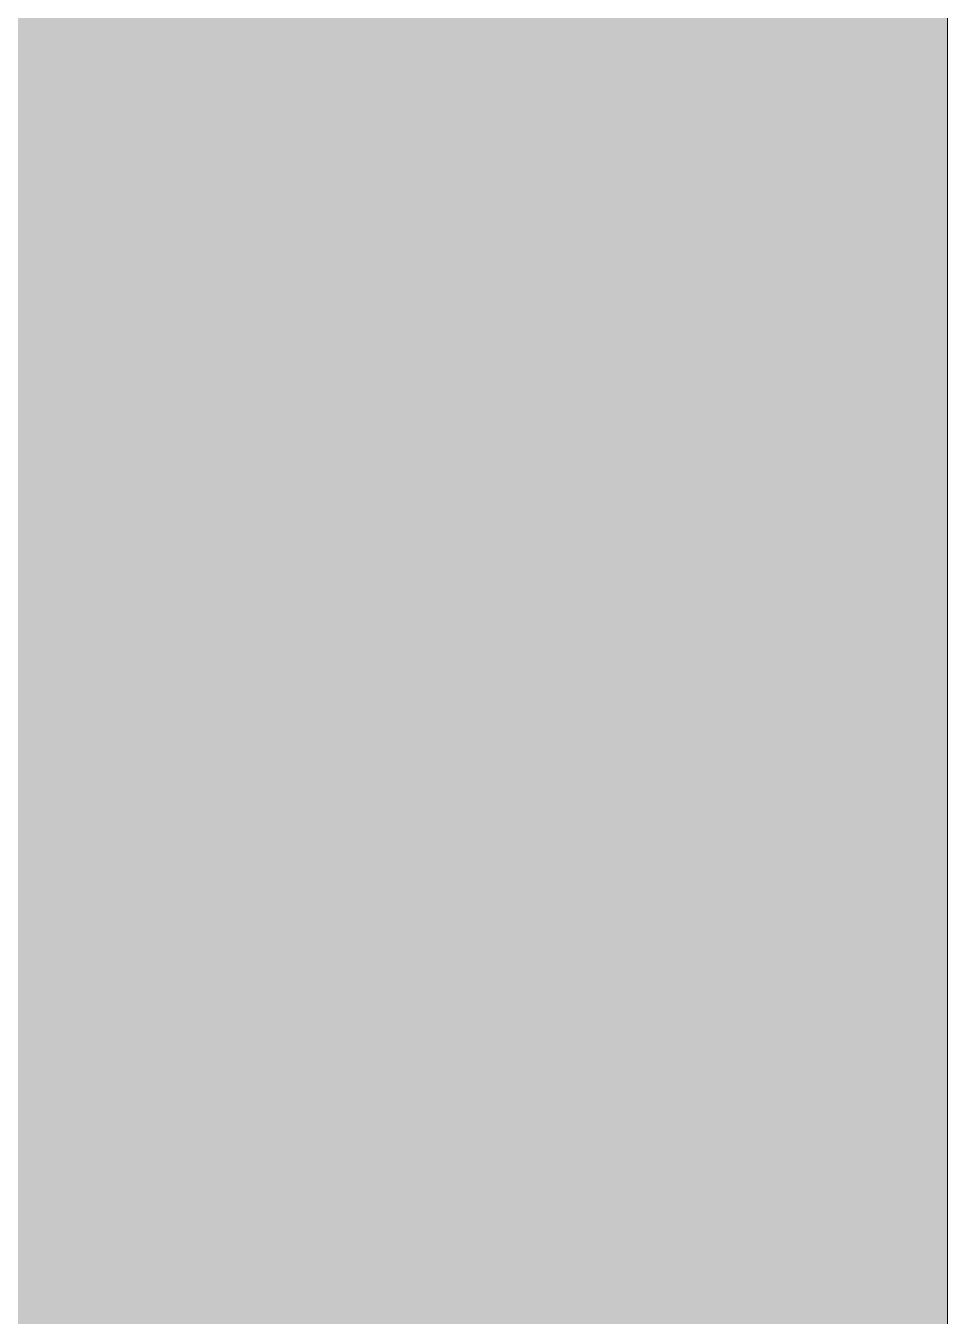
# Model space of a CAD drawing. Header units: millimetres. Extents: x 0 to 71617, y -15450 to 30894.
# Drawn here: x 19406 to 20402, y 24604 to 25991 of the extents above; entities that cross this region are included whole.
import ezdxf

# ---------------------------------------------------------------- set-up
doc = ezdxf.new("R2010")
doc.units = ezdxf.units.MM
doc.layers.add('tree', color=251, linetype='Continuous', lineweight=0)

# ---------------------------------------------------------------- blocks, each defined once
blk = doc.blocks.new('LANDSCAPE SITE')
h = blk.add_hatch()
h.set_pattern_fill('AR-SAND', color=256, scale=5, angle=180, style=0)
h.paths.add_polyline_path([(3550, 14900), (3850, 14900), (3850, 14100), (3550, 14100)], flags=16)
h.paths.add_polyline_path([(4250, 14100), (3950, 14100), (3950, 14900), (4250, 14900)], flags=16)
h.paths.add_polyline_path([(4350, 14900), (4650, 14900), (4650, 14100), (4350, 14100)], flags=16)
h.paths.add_polyline_path([(4750, 14900), (5050, 14900), (5050, 14100), (4750, 14100)], flags=16)
h.paths.add_polyline_path([(5150, 14900), (5450, 14900), (5450, 14100), (5150, 14100)], flags=16)
h.paths.add_polyline_path([(5550, 14900), (5850, 14900), (5850, 14100), (5550, 14100)], flags=16)
h.paths.add_polyline_path([(5950, 14900), (6250, 14900), (6250, 14100), (5950, 14100)], flags=16)
h.paths.add_polyline_path([(6350, 14900), (6650, 14900), (6650, 14100), (6350, 14100)], flags=16)
h.paths.add_polyline_path([(6750, 14900), (7050, 14900), (7050, 14100), (6750, 14100)], flags=16)
h.paths.add_polyline_path([(7150, 14900), (7450, 14900), (7450, 14100), (7150, 14100)], flags=16)
h.paths.add_polyline_path([(7550, 14900), (7850, 14900), (7850, 14100), (7550, 14100)], flags=16)
edge = h.paths.add_edge_path()
edge.add_line((3804.8, 110), (4590, 110))
edge.add_line((4590, 110), (4590, 3800))
edge.add_line((4590, 3800), (1890, 3800))
edge.add_line((1890, 3800), (1890, 14010))
edge.add_line((1890, 14010), (8050, 14010))
edge.add_line((8050, 14010), (8050, 15339.6))
edge.add_line((8050, 15339.6), (4750, 15339.6))
edge.add_line((4750, 15339.6), (4750, 15800))
edge.add_line((4750, 15800), (600, 15800))
edge.add_line((600, 15800), (600, 110))
edge.add_line((600, 110), (3804.8, 110))
edge.add_line((3804.8, 110), (3804.8, 110))
at = {"elevation": 0}
blk.add_lwpolyline([(4590, 110), (4590, 3790), (1890, 3790), (1890, 14010), (8050, 14010), (8050, 15400)], dxfattribs=at)

msp = doc.modelspace()

# ---------------------------------------------------------------- block references
at = {"layer": 'tree'}
msp.add_blockref('LANDSCAPE SITE', (18506.5, 13246.7), dxfattribs=at)

doc.saveas('drawing.dxf')
